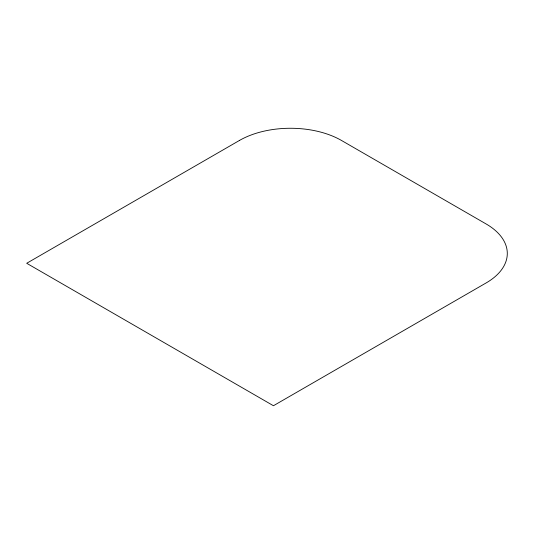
<?xml version="1.0" encoding="UTF-8"?>
<svg xmlns="http://www.w3.org/2000/svg" width="534" height="534" viewBox="0 0 534 534"><rect width="100%" height="100%" fill="white"/><g stroke="black" fill="none" stroke-linecap="round" stroke-linejoin="round"><path stroke-width="0.8" d="M239.412 140.475L26.7 263.282L273.441 405.733L486.154 282.927A72.197 41.685 0 0 0 486.154 223.98L341.513 140.475A72.197 41.685 0 0 0 239.412 140.475"/></g></svg>
